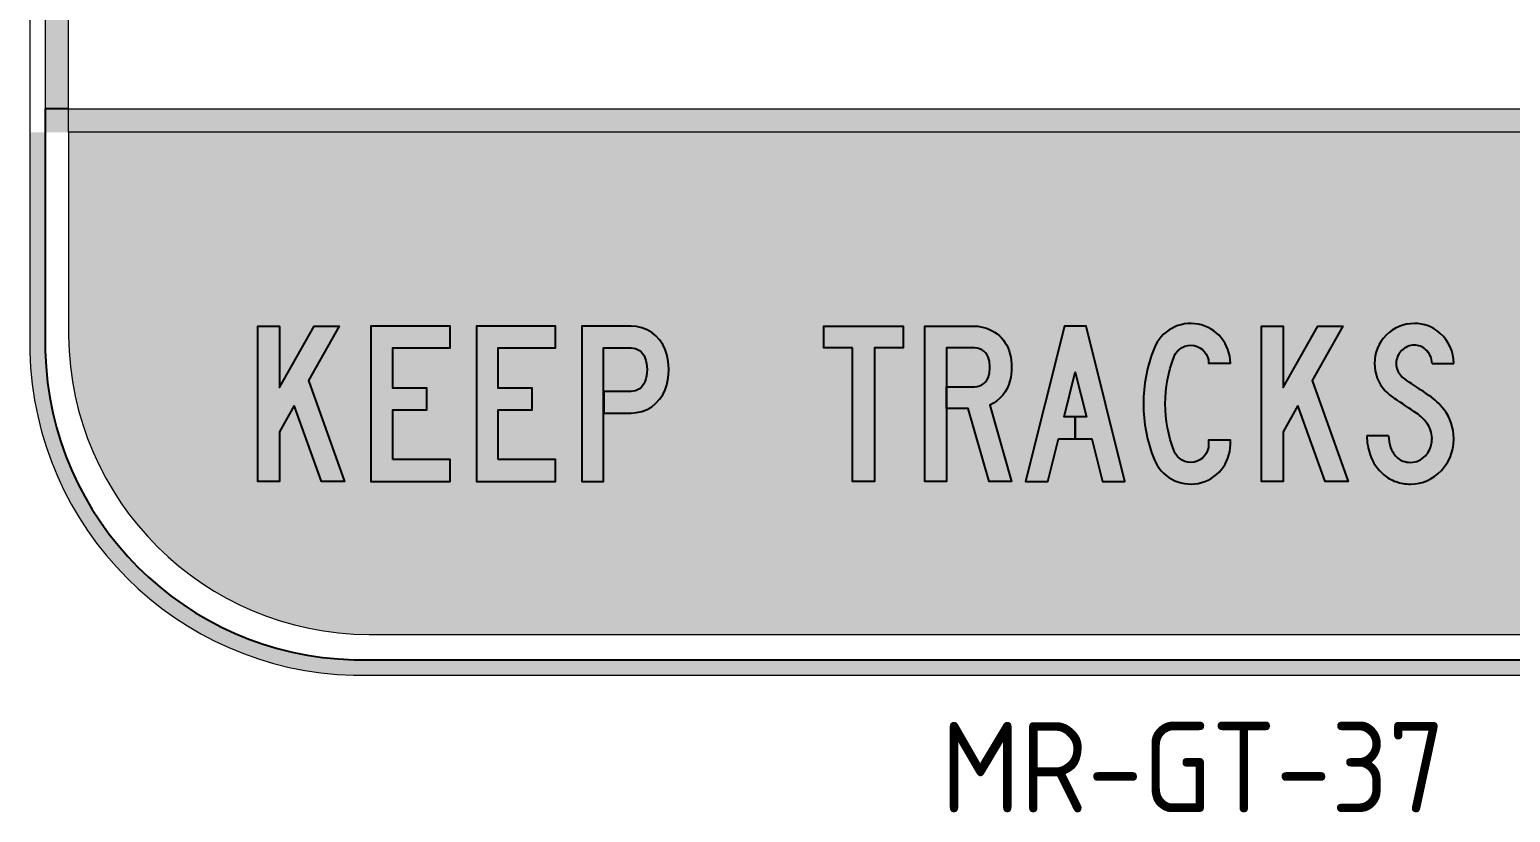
# Model space of a CAD drawing. Header units: millimetres. Extents: x 5 to 95, y 48 to 174.
# Drawn here: x 5.1 to 62.4, y 48.3 to 78.5 of the extents above; entities that cross this region are included whole.
import ezdxf

# ---------------------------------------------------------------- set-up
doc = ezdxf.new("R2010")
doc.units = ezdxf.units.MM
doc.layers.add('A.S.1743 RED COLOUR', color=7, linetype='Continuous', lineweight=0, true_color=0xaa272f)
for name, color, linetype in [('DIM', 1, 'Continuous'), ('RED Standard Colour', 10, 'Continuous'), ('WHITE COLOUR LAYER', 255, 'Continuous')]:
    doc.layers.add(name, color=color, linetype=linetype)
doc.layers.add('GSBWFILL', color=4, linetype='Continuous', lineweight=0)
doc.styles.add('T35', font='isocp2.shx', dxfattribs={"height": 3.5})

# ---------------------------------------------------------------- blocks, each defined once
blk = doc.blocks.new('xU257')
at = {"layer": 'WHITE COLOUR LAYER'}
for points in [[(4.412825316839864, 65.79312173536661, 0.1904761904761903), (4.412825316839863, 23.04410641808001, 0.82750277744914), (33.94149052471721, 28.66861407672332), (33.94149052471721, 30.31861407672335), (25.54149052471735, 30.31861407672329), (25.54149052471735, 28.66861407672334, -0.8275027774491394), (12.22464150940005, 26.13207140713909, -0.1904761904761905), (12.22464150940004, 62.70515674630757, -0.8275027774491411), (25.54149052471735, 60.16861407672332), (33.94149052471721, 60.16861407672332, 0.8275027774491411)], [(-333.8585094752875, 74.41861407672332), (-342.2585094752876, 74.41861407672332), (-342.2585094752876, 14.41861407672332), (-333.8585094752875, 14.41861407672332), (-333.8585094752875, 33.6186140767233), (-328.111157276149, 43.76978159727986), (-317.5825880218861, 14.41861407672331), (-308.6585094752877, 14.41861407672332), (-322.6482153576405, 53.41861407672332), (-310.7585094752876, 74.41861407672332), (-320.4114062920478, 74.41861407672332), (-333.8585094752875, 50.66788637645544)], [(-290.0585094752864, 22.81861407672318), (-290.0585094752864, 42.01861407672317), (-276.9141472172087, 42.01861407672317), (-276.9141472172087, 50.4186140767232), (-290.0585094752864, 50.4186140767232), (-290.0585094752864, 66.01861407672317), (-267.8585094752866, 66.01861407672317), (-267.8585094752866, 74.4186140767232), (-298.4585094752865, 74.4186140767232), (-298.4585094752865, 14.4186140767232), (-267.8585094752866, 14.4186140767232), (-267.8585094752866, 22.81861407672318)], [(-249.2585094752853, 22.81861407672318), (-249.2585094752853, 42.01861407672317), (-236.1141472172076, 42.01861407672317), (-236.1141472172076, 50.4186140767232), (-249.2585094752853, 50.4186140767232), (-249.2585094752853, 66.01861407672317), (-227.0585094752855, 66.01861407672317), (-227.0585094752855, 74.4186140767232), (-257.6585094752854, 74.4186140767232), (-257.6585094752854, 14.4186140767232), (-227.0585094752855, 14.4186140767232), (-227.0585094752855, 22.81861407672318)], [(-197.8613672014699, 66.01861407672334, -0.3100289792550425), (-192.543539073371, 62.37061407672337, -0.1862436022909782), (-192.543539073371, 52.86661407672331, -0.3100289792550441), (-197.8613672014699, 49.21861407672333), (-208.4555094752843, 49.21861407672333), (-208.4555094752843, 40.81861407672329), (-197.8613672014699, 40.81861407672329, 0.3100289792550419), (-184.706739726699, 49.84261407672315, 0.186243602290981), (-184.706739726699, 65.39461407672344, 0.310028979255042), (-197.8613672014699, 74.41861407672332), (-216.8585094752843, 74.41861407672332), (-216.8585094752843, 14.41861407672332), (-208.4585094752842, 14.41861407672332), (-208.4585094752842, 66.01861407672334)], [(-112.1585094752841, 66.01861407672317), (-123.258509475284, 66.01861407672317), (-123.258509475284, 74.4186140767232), (-92.65850947528406, 74.4186140767232), (-92.65850947528406, 66.01861407672317), (-103.758509475284, 66.01861407672317), (-103.758509475284, 14.4186140767232), (-112.1585094752841, 14.4186140767232)], [(-84.25850947528306, 14.41861407672332), (-75.85850947528297, 14.41861407672332), (-75.85850947528297, 66.01861407672334), (-64.9777128155761, 66.01861407672334, -0.3448814639906147), (-59.44430735419883, 61.68661407672337, -0.1217796334961353), (-59.44430735419884, 55.3506140767233, -0.3448814639906148), (-64.9777128155761, 51.01861407672334), (-75.85550947528304, 51.01861407672334), (-75.85550947528304, 42.6186140767233), (-67.4214701867113, 42.6186140767233), (-59.3923517418425, 14.41861407672332), (-50.65850947528315, 14.41861407672332), (-59.05850947528302, 43.92123028876637, 0.2276138286676584), (-51.28981509532694, 53.3346140767234, 0.1217796334961323), (-51.28981509532694, 63.70261407672324, 0.3448814639906161), (-64.97771281557607, 74.41861407672332), (-84.25850947528306, 74.41861407672332)], [(-26.05850947528211, 56.58452682153495), (-21.74203128907925, 39.31861407672329), (-26.05550947528218, 39.31861407672329), (-26.05550947528218, 30.91861407672332), (-19.64203128907934, 30.91861407672331), (-15.51703128907934, 14.41861407672332), (-6.858509475282062, 14.41861407672331), (-21.85850947528206, 74.41861407672332), (-30.25850947528215, 74.41861407672332), (-45.25850947528215, 14.41861407672331), (-36.5999876614851, 14.41861407672332), (-32.4749876614851, 30.91861407672332), (-26.05850947528211, 30.91861407672332), (-26.05850947528211, 39.31861407672329), (-30.37498766148497, 39.31861407672329)], [(54.34149052471776, 74.41861407672332), (45.94149052471766, 74.41861407672332), (45.94149052471766, 14.41861407672332), (54.34149052471776, 14.41861407672332), (54.34149052471776, 33.6186140767233), (60.08884272385626, 43.76978159727986), (70.61741197811921, 14.41861407672331), (79.54149052471757, 14.41861407672332), (65.55178464236474, 53.41861407672332), (77.44149052471766, 74.41861407672332), (67.78859370795749, 74.41861407672332), (54.34149052471776, 50.66788637645544)]]:
    blk.add_hatch(color=256, dxfattribs=at).paths.add_polyline_path(points)
h = blk.add_hatch(color=256, dxfattribs=at)
edge = h.paths.add_edge_path()
edge.add_ellipse((-89.80016320178129, -243.0047871427959), major_axis=(-0.000141214492434077, 344.7373032223095), ratio=0.9999997560832006, start_angle=325.3909136444338, end_angle=327.10462538884815, ccw=False)
edge.add_ellipse((96.09811370986858, 26.37899969973455), major_axis=(6.652091662209544e-06, 17.43650757557), ratio=0.9999997560831042, start_angle=307.88453943523416, end_angle=325.3909589730145, ccw=False)
edge.add_ellipse((102.0643003755508, 31.02096176960737), major_axis=(1.170912433739543e-06, 9.877194607283052), ratio=0.9999997560832031, start_angle=270.0000067922445, end_angle=307.88452436893357, ccw=False)
edge.add_ellipse((100.3608919486967, 31.02096176960816), major_axis=(-1.272611264048549e-06, 11.58060344962854), ratio=0.9999997560830898, start_angle=260.8628950254252, end_angle=269.99999370367135, ccw=False)
edge.add_ellipse((102.4933132936349, 30.67798682448796), major_axis=(4.196843329699215e-08, 9.420775951049464), ratio=0.9999997560831416, start_angle=227.2967340433791, end_angle=260.86290157700194, ccw=False)
edge.add_ellipse((103.6611804198355, 29.60018652287431), major_axis=(4.637045980946032e-07, 7.831572446150958), ratio=0.9999997560831377, start_angle=180.0000033924617, end_angle=227.2967371806064, ccw=False)
edge.add_ellipse((103.6611804198353, 30.91881773392555), major_axis=(1.036407962353523e-06, 9.150203657202153), ratio=0.9999997560829311, start_angle=161.078960015298, end_angle=180.0000064896716, ccw=False)
edge.add_ellipse((102.6183727925179, 27.87667207805964), major_axis=(-4.040889080522715e-07, 5.934290339093451), ratio=0.9999997560831964, start_angle=139.3132967064176, end_angle=161.0789496241378, ccw=False)
edge.add_ellipse((105.0787122255106, 30.73842474542062), major_axis=(6.087661342847723e-07, 9.708267208084104), ratio=0.9999997560831262, start_angle=109.4306430600183, end_angle=139.3133042006959, ccw=False)
edge.add_ellipse((108.8702619377523, 32.07582567881303), major_axis=(5.352481244335621e-07, 13.7287768131565), ratio=0.9999997560831122, start_angle=90.00110456549481, end_angle=109.430270710071, ccw=False)
edge.add_line((95.14148847581714, 32.07556154651866), (86.74149052471876, 32.07556154651866))
edge.add_ellipse((108.8702619087874, 32.07582567128293), major_axis=(-1.851738922286065e-06, 22.12877678322895), ratio=0.9999997560830339, start_angle=90.00067907673369, end_angle=109.4304045150751)
edge.add_ellipse((105.0787122255106, 30.73842474542062), major_axis=(-6.155751671775347e-07, 18.10826720808454), ratio=0.9999997560831058, start_angle=109.4306375195114, end_angle=139.3132986601874)
edge.add_ellipse((102.6183727925179, 27.87667207805953), major_axis=(-2.987381532154082e-06, 14.33429033909334), ratio=0.9999997560832123, start_angle=139.3132886670088, end_angle=161.0789415847266)
edge.add_ellipse((103.6611804198353, 30.91881773392561), major_axis=(-1.658965511313553e-07, 17.5502036572023), ratio=0.999999756083098, start_angle=161.0789529840302, end_angle=179.9999994584016)
edge.add_ellipse((103.6611804198355, 29.60018652287431), major_axis=(3.633154336474018e-07, 16.231572446151), ratio=0.9999997560831246, start_angle=180.0000012824663, end_angle=227.2967350706103)
edge.add_ellipse((102.4933132936367, 30.67798682448711), major_axis=(-3.261970941628492e-06, 17.82077595104589), ratio=0.9999997560831922, start_angle=227.2967233005352, end_angle=260.8628908341615)
edge.add_ellipse((100.3608919487024, 31.02096176960771), major_axis=(-6.529054334874547e-06, 19.98060344959749), ratio=0.9999997560843303, start_angle=260.8628825992254, end_angle=269.9999812774826)
edge.add_ellipse((102.0643003755508, 31.02096176960737), major_axis=(-3.734099974945906e-07, 18.2771946072841), ratio=0.9999997560831209, start_angle=269.9999988294259, end_angle=307.8845164061107)
edge.add_ellipse((96.09811370986836, 26.37899969973449), major_axis=(-5.342453821293152e-06, 25.83650757557342), ratio=0.9999997560831375, start_angle=-52.11549427089231, end_angle=-34.60907473311667)
edge.add_ellipse((-89.80016320178106, -243.0047871427942), major_axis=(3.918966688565106e-06, 353.1373032223103), ratio=0.9999997560831341, start_angle=-34.60906224969317, end_angle=-32.89535050527851)
edge.add_ellipse((107.7354370576993, 62.39316636821007), major_axis=(-1.182772038948497e-05, 10.57720351891233), ratio=0.9999997560832363, start_angle=133.0175353010033, end_angle=147.1045847891551, ccw=False)
edge.add_ellipse((105.182872102285, 60.01139416481516), major_axis=(1.595739218391298e-07, 7.086010333342606), ratio=0.9999997560831323, start_angle=90.00000129027569, end_angle=133.0176006609939, ccw=False)
edge.add_ellipse((105.1540742467521, 60.01138868952484), major_axis=(1.515003574093909e-07, 7.057212470787623), ratio=0.9999997560831133, start_angle=359.9998818269548, end_angle=449.9999567774525, ccw=False)
edge.add_ellipse((105.1540889244782, 60.53792025443306), major_axis=(-3.841668517584084e-07, 6.530680905864086), ratio=0.9999997560831704, start_angle=318.67846814809025, end_angle=359.9999963722307, ccw=False)
edge.add_ellipse((104.6551106640936, 59.97037530703676), major_axis=(-6.283418625597882e-07, 7.286383686798733), ratio=0.9999997560831042, start_angle=269.9999950590952, end_angle=318.6784665776032, ccw=False)
edge.add_line((111.9414925736203, 59.97037530703676), (120.3414905247184, 59.97037530703676))
edge.add_ellipse((104.6551106640936, 59.97037530703676), major_axis=(4.962394877465374e-07, 15.68638368679838), ratio=0.9999997560831337, start_angle=-89.99999818744575, end_angle=-41.32152666893488)
edge.add_ellipse((105.1540889244782, 60.53792025443306), major_axis=(-3.071549122186359e-07, 14.93068090586405), ratio=0.999999756083148, start_angle=-41.32152966018196, end_angle=-1.436039293008929e-06)
edge.add_ellipse((105.1540687714632, 60.01139416481521), major_axis=(-4.825792564521863e-09, 15.45720699549512), ratio=0.9999997560831264, start_angle=-7.496838461612788e-05, end_angle=89.99999998211206)
edge.add_ellipse((105.1828721022839, 60.0113941648147), major_axis=(1.899286810749019e-07, 15.48601033334143), ratio=0.9999997560831249, start_angle=90.00000070270391, end_angle=133.0176000734255)
edge.add_ellipse((107.7354370576995, 62.39316636821002), major_axis=(-4.325502566862078e-06, 18.97720351891704), ratio=0.9999997560831535, start_angle=133.0175863112055, end_angle=147.1046357993634)
for p, q in [((111.9414925736203, 59.97037530703676), (120.3414905247184, 59.97037530703676)), ((95.14148847581714, 32.07556154651866), (86.74149052471876, 32.07556154651866))]:
    blk.add_line(p, q, dxfattribs=at)
for points in [[(25.54149052471735, 28.66861407672332, -0.8275027774491405), (12.22464150940004, 26.13207140713911, -0.1904761904761905), (12.22464150940004, 62.70515674630758, -0.8275027774491404), (25.54149052471735, 60.16861407672332), (33.94149052471721, 60.16861407672332, 0.8275027774491404), (4.412825316839871, 65.79312173536664, 0.1904761904761905), (4.412825316839871, 23.04410641807999, 0.8275027774491405), (33.94149052471721, 28.66861407672332), (33.94149052471721, 30.31861407672335), (25.54149052471735, 30.31861407672329)], [(-197.8613672014699, 49.21861407672333), (-208.4555094752843, 49.21861407672333), (-208.4555094752843, 40.81861407672329), (-197.8613672014699, 40.81861407672329, 0.3100289792550437), (-184.706739726699, 49.84261407672329, 0.1862436022909776), (-184.706739726699, 65.39461407672331, 0.3100289792550436), (-197.8613672014699, 74.41861407672332), (-216.8585094752843, 74.41861407672332), (-216.8585094752843, 14.41861407672332), (-208.4585094752842, 14.41861407672332), (-208.4585094752842, 66.01861407672334), (-197.8613672014699, 66.01861407672334, -0.3100289792550436), (-192.543539073371, 62.37061407672331, -0.1862436022909774), (-192.543539073371, 52.86661407672329, -0.3100289792550437)], [(-64.97771281557607, 51.01861407672334, 0.3448814639906154), (-59.44430735419883, 55.35061407672333, 0.1217796334961341), (-59.44430735419883, 61.68661407672334, 0.3448814639906151), (-64.97771281557607, 66.01861407672334), (-75.85850947528297, 66.01861407672334), (-75.85850947528297, 14.41861407672332), (-84.25850947528306, 14.41861407672332), (-84.25850947528306, 74.41861407672332), (-64.97771281557607, 74.41861407672332, -0.3448814639906151), (-51.28981509532696, 63.70261407672331, -0.1217796334961341), (-51.28981509532696, 53.33461407672331, -0.2276138286676568), (-59.05850947528302, 43.92123028876637), (-50.65850947528315, 14.41861407672332), (-59.3923517418425, 14.41861407672332), (-67.4214701867113, 42.6186140767233), (-75.85550947528304, 42.6186140767233), (-75.85550947528304, 51.01861407672334)]]:
    blk.add_lwpolyline(points, format="xyb", close=True, dxfattribs=at)
for points in [[(-328.111157276149, 43.76978159727986), (-333.8585094752875, 33.6186140767233), (-333.8585094752875, 14.41861407672332), (-342.2585094752876, 14.41861407672332), (-342.2585094752876, 74.41861407672332), (-333.8585094752875, 74.41861407672332), (-333.8585094752875, 50.66788637645544), (-320.4114062920478, 74.41861407672332), (-310.7585094752876, 74.41861407672332), (-322.6482153576405, 53.41861407672332), (-308.6585094752877, 14.41861407672332), (-317.5825880218861, 14.41861407672332)], [(-290.0585094752864, 22.81861407672329), (-290.0585094752864, 42.01861407672334), (-276.9141472172087, 42.01861407672334), (-276.9141472172087, 50.41861407672332), (-290.0585094752864, 50.41861407672332), (-290.0585094752864, 66.01861407672334), (-267.8585094752866, 66.01861407672334), (-267.8585094752866, 74.41861407672332), (-298.4585094752865, 74.41861407672332), (-298.4585094752865, 14.41861407672332), (-267.8585094752866, 14.41861407672332), (-267.8585094752866, 22.81861407672329)], [(-249.2585094752853, 22.81861407672329), (-249.2585094752853, 42.01861407672334), (-236.1141472172076, 42.01861407672334), (-236.1141472172076, 50.41861407672332), (-249.2585094752853, 50.41861407672332), (-249.2585094752853, 66.01861407672334), (-227.0585094752855, 66.01861407672334), (-227.0585094752855, 74.41861407672332), (-257.6585094752854, 74.41861407672332), (-257.6585094752854, 14.41861407672332), (-227.0585094752855, 14.41861407672332), (-227.0585094752855, 22.81861407672329)], [(-112.1585094752841, 66.01861407672334), (-123.258509475284, 66.01861407672334), (-123.258509475284, 74.41861407672332), (-92.65850947528406, 74.41861407672332), (-92.65850947528406, 66.01861407672334), (-103.758509475284, 66.01861407672334), (-103.758509475284, 14.41861407672332), (-112.1585094752841, 14.41861407672332)], [(-26.05850947528211, 39.31861407672329), (-30.37498766148497, 39.31861407672329), (-26.05850947528211, 56.58452682153495), (-21.74203128907925, 39.31861407672329), (-26.05550947528218, 39.31861407672329), (-26.05550947528218, 30.91861407672332), (-19.64203128907934, 30.91861407672332), (-15.51703128907934, 14.41861407672332), (-6.858509475282062, 14.41861407672332), (-21.85850947528206, 74.41861407672332), (-30.25850947528215, 74.41861407672332), (-45.25850947528215, 14.41861407672332), (-36.5999876614851, 14.41861407672332), (-32.4749876614851, 30.91861407672332), (-26.05850947528211, 30.91861407672332)], [(60.08884272385626, 43.76978159727986), (54.34149052471776, 33.6186140767233), (54.34149052471776, 14.41861407672332), (45.94149052471766, 14.41861407672332), (45.94149052471766, 74.41861407672332), (54.34149052471776, 74.41861407672332), (54.34149052471776, 50.66788637645544), (67.78859370795749, 74.41861407672332), (77.44149052471766, 74.41861407672332), (65.55178464236474, 53.41861407672332), (79.54149052471757, 14.41861407672332), (70.61741197811921, 14.41861407672332)]]:
    blk.add_lwpolyline(points, close=True, dxfattribs=at)
for centre, major_axis, ratio, start_param, end_param in [((105.1540687714632, 60.01139416481521), (-4.825792564521863e-09, 15.45720699549512), 0.9999997560831264, -1.308445146452897e-06, 1.570796326482693), ((105.1540889244782, 60.53792025443306), (-3.071549122186359e-07, 14.93068090586405), 0.999999756083148, -0.7211967445306688, -2.506361385101741e-08), ((104.6551106640936, 59.97037530703676), (4.962394877465359e-07, 15.68638368679835), 0.9999997560831337, -1.570796295159857, -0.7211966923235585), ((105.1540742467521, 60.01138868952484), (1.488579093893573e-07, 7.057212470787619), 0.9999997560831135, -2.062883158071571e-06, 1.5707955720447), ((105.1540889244782, 60.53792025443306), (-3.825413212995263e-07, 6.530680905864063), 0.9999997560831699, -0.721196782534629, -6.30676111335049e-08), ((104.6551106640936, 59.97037530703676), (-6.318560787933426e-07, 7.286383686798716), 0.9999997560831042, 4.712388893667334, 5.561988496503583), ((105.1828721022839, 60.0113941648147), (1.899286810749018e-07, 15.48601033334143), 0.9999997560831249, 1.570796339059394, 2.321595084382325), ((105.182872102285, 60.01139416481516), (1.614187070627035e-07, 7.086010333342606), 0.9999997560831323, 1.570796349574797, 2.32159509489767), ((107.7354370576993, 62.39316636821007), (-1.171795366387323e-05, 10.57720351891243), 0.999999756083236, 2.321593964267963, 2.567459359727596), ((-89.80016320178106, -243.0047871427942), (5.901502751877566e-06, 353.13730322231), 0.9999997560831329, -0.6040420816707557, -0.5741321693006245), ((107.7354370576995, 62.39316636821002), (-4.325502566862078e-06, 18.97720351891703), 0.9999997560831535, 2.321594844186274, 2.567460239646011), ((-89.80016320178129, -243.0047871427959), (5.714698347820745e-06, 344.7373032223128), 0.9999997560831216, -0.6040420818054315, -0.5741321694353003), ((96.09811370986836, 26.37899969973449), (-5.342453821293152e-06, 25.83650757557342), 0.9999997560831375, -0.9095869663313124, -0.6040423051616637), ((96.09811370986858, 26.37899969973455), (6.620713867946002e-06, 17.43650757557001), 0.9999997560831042, -0.9095863798479733, -0.6040417186782423), ((102.0643003755508, 31.02096176960737), (-3.734099974945906e-07, 18.2771946072841), 0.9999997560831209, 4.712388959954317, 5.37359852719713), ((102.0643003755508, 31.02096176960737), (1.166657663515457e-06, 9.877194607283057), 0.9999997560832027, -1.570796208678627, -0.9095866414357453), ((108.8702619087874, 32.07582567128293), (-1.851021750449063e-06, 22.1287767832289), 0.9999997560830339, 1.57080817895218, 1.909920860609738), ((108.8702619377523, 32.07582567881303), (5.627041614727174e-07, 13.72877681315646), 0.9999997560831144, 1.570815607099473, 1.90991852723934), ((102.4933132936349, 30.67798682448796), (-4.537128297654648e-07, 9.42077595104923), 0.9999997560831616, 3.967076335471083, 4.552916476208842), ((100.3608919486967, 31.02096176960816), (-1.247483686102489e-06, 11.58060344962871), 0.9999997560830747, 4.552916416647806, 4.712388872662821), ((100.3608919487024, 31.02096176960771), (-6.529054334874547e-06, 19.98060344959749), 0.9999997560843303, 4.552916197599906, 4.712388653615116), ((105.0787122255106, 30.73842474542062), (-6.155751671775347e-07, 18.10826720808454), 0.9999997560831058, 1.909924927271914, 2.431475753434475), ((105.0787122255106, 30.73842474542062), (6.07379422752191e-07, 9.708267208084084), 0.999999756083126, 1.909925023829164, 2.431475849991752), ((102.6183727925179, 27.87667207805964), (-4.200818742604093e-07, 5.934290339093453), 0.9999997560831972, 2.431475716639751, 2.811358023900278), ((103.6611804198355, 29.60018652287431), (4.59552018791968e-07, 7.831572446150956), 0.9999997560831375, 3.141592712269184, 3.967076442311559), ((102.4933132936367, 30.67798682448711), (-2.791863247510185e-06, 17.82077595104618), 0.9999997560831819, 3.967076226968612, 4.552916367706406), ((103.6611804198353, 30.91881773392555), (1.035036448453519e-06, 9.150203657202153), 0.9999997560829311, 2.811358207805356, 3.14159276670604), ((103.6611804198355, 29.60018652287431), (3.633154336474018e-07, 16.231572446151), 0.9999997560831246, 3.141592675973054, 3.967076406015416), ((102.6183727925179, 27.87667207805953), (-2.98738153215408e-06, 14.33429033909333), 0.9999997560832123, 2.431475579020606, 2.811357886281092), ((103.6611804198353, 30.91881773392561), (-1.658965511313553e-07, 17.5502036572023), 0.999999756083098, 2.811358085236471, 3.141592644137118)]:
    blk.add_ellipse(centre, major_axis=major_axis, ratio=ratio, start_param=start_param, end_param=end_param, dxfattribs=at)

msp = doc.modelspace()

# ---------------------------------------------------------------- hatches: boundary and pattern name
at = {"layer": 'GSBWFILL'}
h = msp.add_hatch(color=256, dxfattribs=at)
h.dxf.hatch_style = 1
edge = h.paths.add_edge_path()
edge.add_line((94.5467014931225, 74.55606960188327), (94.5467014931225, 160.5185696018833))
edge.add_arc((82.0217014931225, 160.5185696018833), 12.525, 0, 90)
edge.add_line((82.0217014931225, 173.0435696018833), (18.27170149312244, 173.0435696018833))
edge.add_arc((18.27170149312243, 160.5185696018833), 12.525, 90, 180)
edge.add_line((5.746701493122433, 160.5185696018833), (5.746701493122462, 74.55606960188328))
edge.add_line((5.746701493122462, 74.55606960188327), (6.646701493122459, 74.55606960188327))
edge.add_line((6.646701493122459, 74.55606960188327), (6.646701493122433, 160.5185696018833))
edge.add_arc((18.27170149312244, 160.5185696018833), 11.625, 90, 180, ccw=False)
edge.add_line((18.27170149312244, 172.1435696018833), (82.02170149312249, 172.1435696018833))
edge.add_arc((82.0217014931225, 160.5185696018833), 11.625, 0, 90, ccw=False)
edge.add_line((93.6467014931225, 160.5185696018833), (93.64670149312248, 74.55606960188328))
edge.add_line((93.64670149312248, 74.55606960188327), (94.5467014931225, 74.55606960188327))
h = msp.add_hatch(color=256, dxfattribs=at)
h.dxf.hatch_style = 1
h.paths.add_polyline_path([(6.646701493122456, 75.45606960188329), (93.64670149312252, 75.45606960188329), (93.64670149312252, 74.55606960188328), (6.646701493122456, 74.55606960188328)])
at = {"layer": 'RED Standard Colour'}
h = msp.add_hatch(color=256, dxfattribs=at)
h.dxf.hatch_style = 1
edge = h.paths.add_edge_path()
edge.add_line((95.14670149312249, 66.08106960188326), (95.14670149312249, 71.74356960188325))
edge.add_line((95.14670149312249, 71.74356960188325), (95.14670149312249, 74.55606960188328))
edge.add_line((95.14670149312249, 74.55606960188327), (94.5467014931225, 74.55606960188327))
edge.add_line((94.5467014931225, 74.55606960188327), (94.5467014931225, 71.74356960188324))
edge.add_line((94.5467014931225, 71.74356960188325), (94.54670149312247, 66.0810696018832))
edge.add_arc((82.62170149312249, 66.08106960188326), 11.925, 270, 359.9999999999998, ccw=False)
edge.add_line((82.62170149312249, 54.15606960188325), (17.67956968018161, 54.15606960188325))
edge.add_arc((18.00501579444151, 66.4143839032023), 12.26263367646649, 181.5207890057627, 268.47921099423786, ccw=False)
edge.add_line((5.746701493122464, 66.08893778894227), (5.746701493122464, 71.74356960188325))
edge.add_line((5.746701493122464, 71.74356960188325), (5.746701493122464, 74.55606960188328))
edge.add_line((5.746701493122464, 74.55606960188327), (5.146701493122464, 74.55606960188325))
edge.add_line((5.146701493122464, 74.55606960188327), (5.146701493122464, 71.74356960188325))
edge.add_line((5.146701493122464, 71.74356960188325), (5.146701493122464, 66.08106960188316))
edge.add_arc((18.00501579444152, 66.41438390320232), 12.8626336764665, 181.4848934660296, 268.5151065339709)
edge.add_line((17.67170149312247, 53.55606960188325), (82.6217014931225, 53.55606960188325))
edge.add_arc((82.62170149312249, 66.08106960188326), 12.52500000000001, 270, 360)
h = msp.add_hatch(color=256, dxfattribs=at)
h.dxf.hatch_style = 1
edge = h.paths.add_edge_path()
edge.add_line((6.646701493122464, 74.55606960188328), (6.646701493122464, 66.68106960188327))
edge.add_arc((18.32515211079267, 66.81011080797991), 11.67916351723157, 180.6330647669687, 269.7377804077191)
edge.add_line((18.27170149312246, 55.13106960188325), (82.02170149312242, 55.13106960188325))
edge.add_arc((82.02170149312246, 66.68106960188327), 11.55000000000002, 269.9999999999999, 359.9999999999999)
edge.add_line((93.57170149312248, 66.68106960188324), (93.57170149312248, 74.55606960188327))
edge.add_line((93.57170149312248, 74.55606960188327), (6.646701493122421, 74.5560696018833))

# ---------------------------------------------------------------- linework, layer by layer
at = {"layer": 'A.S.1743 RED COLOUR'}
msp.add_lwpolyline([(5.146701493122467, 74.55606960188327), (5.146701493122467, 71.74356960188325), (5.146701493122467, 66.08106960188324, 0.3991123665036098), (17.67170149312246, 53.55606960188325), (82.62170149312249, 53.55606960188325, 0.414213562373095), (95.14670149312249, 66.08106960188324), (95.14670149312249, 71.74356960188325), (95.14670149312249, 74.55606960188327)], format="xyb", dxfattribs=at)
msp.add_lwpolyline([(6.646701493122456, 74.55606960188328), (6.646701493122464, 66.68106960188327, 0.4096442828383333), (18.27170149312247, 55.13106960188325), (82.02170149312245, 55.13106960188325, 0.4142135623730946), (93.57170149312248, 66.68106960188324), (93.57170149312248, 74.55606960188327)], format="xyb", close=True, dxfattribs=at)
at = {"layer": 'GSBWFILL'}
msp.add_lwpolyline([(95.14670149312249, 74.55606960188327), (95.14670149312252, 160.5185696018833, 0.414213562373095), (82.0217014931225, 173.6435696018833), (18.27170149312243, 173.6435696018833, 0.414213562373095), (5.146701493122433, 160.5185696018833), (5.146701493122464, 74.55606960188327)], format="xyb", dxfattribs=at)
at = {"layer": 'GSBWFILL', "linetype": 'Continuous', "transparency": 33554687}
msp.add_lwpolyline([(94.5467014931225, 75.46247312404812), (94.5467014931225, 160.5185696018833, 0.414213562373095), (82.0217014931225, 173.0435696018833), (18.27170149312243, 173.0435696018833, 0.414213562373095), (5.746701493122433, 160.5185696018833), (5.746701493122462, 75.45902608524867), (6.646701493122459, 75.45902608524867), (6.646701493122433, 160.5185696018833, -0.4142135623730951), (18.27170149312244, 172.1435696018833), (82.0217014931225, 172.1435696018833, -0.414213562373095), (93.6467014931225, 160.5185696018833), (93.64670149312248, 75.46247312404812)], format="xyb", close=True, dxfattribs=at).dxf.unprotected_set("ltscale", 0)
at = {"layer": 'GSBWFILL'}
msp.add_lwpolyline([(6.646701493122456, 75.45606960188329), (93.64670149312252, 75.45606960188329), (93.64670149312252, 74.55606960188328), (6.646701493122456, 74.55606960188328)], close=True, dxfattribs=at)
at = {"layer": 'WHITE COLOUR LAYER'}
msp.add_lwpolyline([(6.646701493122459, 75.45902608524867), (5.746701493122462, 75.45902608524867), (5.746701493122467, 71.74356960188325), (5.746701493122467, 66.08893778894242, 0.3987492667733609), (17.67956968018159, 54.15606960188325), (82.62170149312249, 54.15606960188325, 0.414213562373095), (94.54670149312248, 66.08106960188324), (94.5467014931225, 71.74356960188325), (94.5467014931225, 75.46247312404812), (93.64670149312248, 75.46247312404812)], format="xyb", dxfattribs=at)

# ---------------------------------------------------------------- block references
at = {"layer": 'WHITE COLOUR LAYER', "xscale": 0.1, "yscale": 0.1, "zscale": 0.1}
msp.add_blockref('xU257', (48.19255244065116, 59.61420819421094), dxfattribs=at)

# ---------------------------------------------------------------- texts
at = {"layer": 'DIM', "color": 3, "insert": (50.14714595732067, 51.7560696018833), "char_height": 3.5, "width": 16.42482756211029, "attachment_point": 2, "style": 'T35'}
msp.add_mtext('MR-GT-37', dxfattribs=at)

doc.saveas('drawing.dxf')
